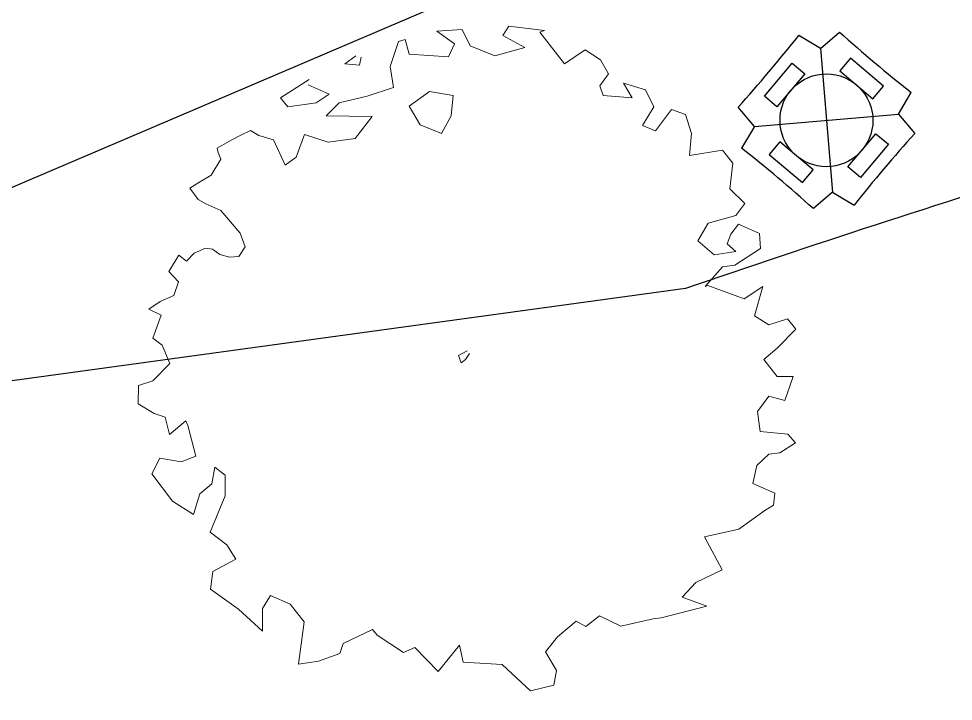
# Model space of a CAD drawing. Extents: x 2080 to 102394, y 2071 to 93424.
# Drawn here: x 88286.4 to 88615.6, y 77660.5 to 77900.9 of the extents above; entities that cross this region are included whole.
import ezdxf

# ---------------------------------------------------------------- set-up
doc = ezdxf.new("R2010")
doc.units = 0
doc.header["$LTSCALE"] = 20
doc.header["$MEASUREMENT"] = 0
doc.layers.add('ELEC', color=11, linetype='Continuous')
doc.layers.add('road', color=2, linetype='Continuous')
doc.layers.add('Mango tree', color=96, linetype='Continuous', lineweight=5)
doc.layers.add('sappotta', color=114, linetype='Continuous', lineweight=5)
doc.layers.add('patta duplicate', color=230, linetype='Continuous', plot=False)

# ---------------------------------------------------------------- blocks, each defined once
blk = doc.blocks.new('NEEM')
at = {"layer": 'sappotta', "linetype": 'Continuous'}
for p, q in [((0.0031, 1.1323), (-0.083, 1.1274)), ((-0.083, 1.1274), (-0.0227, 1.0834)), ((0.0298, 1.0769), (0.0031, 1.1323)), ((0.1622, 1.1437), (0.1418, 1.1119)), ((0.2828, 1.1298), (0.1622, 1.1437)), ((0.2671, 1.1233), (0.2828, 1.1298)), ((0.3509, 1.0158), (0.2671, 1.1233)), ((-0.2131, 1.0923), (-0.2421, 1.0068)), ((-0.1911, 1.0989), (-0.2131, 1.0923)), ((-0.177, 1.0484), (-0.1911, 1.0989)), ((-0.0227, 1.0834), (-0.0431, 1.0394)), ((0.1418, 1.1119), (0.2162, 1.072)), ((0.1144, 1.0427), (0.0298, 1.0769)), ((0.2162, 1.072), (0.1144, 1.0427)), ((0.4207, 1.063), (0.3509, 1.0158)), ((0.4731, 1.0296), (0.4207, 1.063)), ((-0.3588, 1.0435), (-0.3956, 1.0158)), ((-0.3455, 1.0109), (-0.34, 1.0386)), ((-0.0431, 1.0394), (-0.177, 1.0484)), ((0.5006, 0.9816), (0.4731, 1.0296)), ((-0.3956, 1.0158), (-0.3455, 1.0109)), ((-0.2421, 1.0068), (-0.2303, 0.9351)), ((-0.517, 0.9628), (-0.6142, 0.9009)), ((0.4716, 0.9417), (0.5006, 0.9816)), ((-0.5209, 0.9449), (-0.5209, 0.9449)), ((-0.4489, 0.9131), (-0.5209, 0.9449)), ((-0.2303, 0.9351), (-0.3196, 0.9058)), ((-0.1081, 0.9221), (-0.177, 0.8716)), ((-0.0274, 0.9083), (-0.1081, 0.9221)), ((0.4825, 0.9083), (0.4716, 0.9417)), ((0.5515, 0.9498), (0.5813, 0.9001)), ((0.6267, 0.9278), (0.5515, 0.9498)), ((0.6541, 0.87), (0.6267, 0.9278)), ((-0.6142, 0.9009), (-0.5891, 0.87)), ((-0.4935, 0.8838), (-0.4489, 0.9131)), ((-0.3196, 0.9058), (-0.4152, 0.8838)), ((-0.0345, 0.839), (-0.0274, 0.9083)), ((0.5813, 0.9001), (0.4825, 0.9083)), ((-0.5891, 0.87), (-0.4935, 0.8838)), ((-0.4152, 0.8838), (-0.459, 0.839)), ((-0.177, 0.8716), (-0.1394, 0.8089)), ((0.6157, 0.8064), (0.6541, 0.87)), ((0.7152, 0.8602), (0.6604, 0.7877)), ((0.7622, 0.8439), (0.7152, 0.8602)), ((-0.459, 0.839), (-0.3032, 0.8374)), ((-0.3032, 0.8374), (-0.3611, 0.7616)), ((-0.0674, 0.7796), (-0.0345, 0.839)), ((0.7826, 0.7787), (0.7622, 0.8439)), ((-0.1394, 0.8089), (-0.0674, 0.7796)), ((0.6604, 0.7877), (0.6157, 0.8064)), ((-0.7489, 0.7739), (-0.7826, 0.7567)), ((-0.7168, 0.7893), (-0.7489, 0.7739)), ((-0.6886, 0.7722), (-0.7168, 0.7893)), ((-0.6384, 0.7576), (-0.6886, 0.7722)), ((-0.5335, 0.7763), (-0.5617, 0.6989)), ((-0.452, 0.7502), (-0.5335, 0.7763)), ((0.7755, 0.7038), (0.7826, 0.7787)), ((-0.7826, 0.7567), (-0.8304, 0.7291)), ((-0.5985, 0.672), (-0.6384, 0.7576)), ((-0.3611, 0.7616), (-0.452, 0.7502)), ((-0.8304, 0.7291), (-0.8264, 0.7144)), ((-0.8264, 0.7144), (-0.8178, 0.6924)), ((0.8883, 0.7225), (0.7755, 0.7038)), ((0.9236, 0.6785), (0.8883, 0.7225)), ((-0.8178, 0.6924), (-0.8499, 0.6378)), ((-0.5617, 0.6989), (-0.5985, 0.672)), ((0.9126, 0.5906), (0.9236, 0.6785)), ((-0.8499, 0.6378), (-0.8922, 0.6126)), ((-0.8922, 0.6126), (-0.9228, 0.5938)), ((-0.9228, 0.5938), (-0.8946, 0.5547)), ((0.9643, 0.5409), (0.9126, 0.5906)), ((-0.8946, 0.5547), (-0.868, 0.5401)), ((0.9338, 0.5002), (0.9643, 0.5409)), ((-0.868, 0.5401), (-0.8178, 0.5173)), ((-0.8178, 0.5173), (-0.752, 0.4399)), ((0.8398, 0.4749), (0.9338, 0.5002)), ((0.8037, 0.4146), (0.8398, 0.4749)), ((0.9424, 0.4708), (0.9165, 0.4374)), ((1.0137, 0.4391), (0.9424, 0.4708)), ((-0.752, 0.4399), (-0.7348, 0.3943)), ((0.8601, 0.3666), (0.8037, 0.4146)), ((0.9165, 0.4374), (0.904, 0.404)), ((1.0176, 0.3886), (1.0137, 0.4391)), ((-0.8695, 0.3894), (-0.9079, 0.3723)), ((-0.846, 0.3861), (-0.8695, 0.3894)), ((-0.821, 0.3674), (-0.846, 0.3861)), ((-0.7348, 0.3943), (-0.7567, 0.3609)), ((0.904, 0.404), (0.933, 0.378)), ((0.9298, 0.3315), (1.0176, 0.3886)), ((-0.9604, 0.3657), (-0.9941, 0.3095)), ((-0.9345, 0.3454), (-0.9604, 0.3657)), ((-0.9079, 0.3723), (-0.9345, 0.3454)), ((-0.7881, 0.3592), (-0.821, 0.3674)), ((-0.7567, 0.3609), (-0.7881, 0.3592)), ((0.933, 0.378), (0.8601, 0.3666)), ((0.8288, 0.259), (0.8875, 0.3258)), ((0.8875, 0.3258), (0.9298, 0.3315)), ((-0.9941, 0.3095), (-0.9612, 0.2745)), ((-0.9612, 0.2745), (-0.9776, 0.2289)), ((0.8382, 0.2623), (0.8288, 0.259)), ((0.9306, 0.2281), (0.8382, 0.2623)), ((1.0254, 0.259), (0.962, 0.2175)), ((0.9964, 0.1597), (1.0254, 0.259)), ((-0.9776, 0.2289), (-1.0231, 0.2077)), ((0.962, 0.2175), (0.9306, 0.2281)), ((-1.0231, 0.2077), (-1.0622, 0.1825)), ((-1.0622, 0.1825), (-1.0199, 0.1621)), ((-1.0199, 0.1621), (-1.0489, 0.0839)), ((1.0458, 0.1287), (0.9964, 0.1597)), ((1.1092, 0.1491), (1.0458, 0.1287)), ((1.1374, 0.114), (1.1092, 0.1491)), ((1.074, 0.0489), (1.1374, 0.114)), ((-1.0489, 0.0839), (-1.0168, 0.0595)), ((-1.0168, 0.0595), (-0.991, -0.0024)), ((0.0196, 0.0407), (-0.0094, 0.0244)), ((1.0286, 0.0106), (1.074, 0.0489)), ((-0.0094, 0.0244), (0, 0)), ((0, 0), (0.0141, 0.0114)), ((0.0141, 0.0114), (0.0274, 0.031)), ((1.074, -0.0472), (1.0286, 0.0106)), ((-0.991, -0.0024), (-1.0481, -0.0619)), ((-1.0481, -0.0619), (-1.0975, -0.0774)), ((1.1288, -0.0472), (1.074, -0.0472)), ((1.0998, -0.1287), (1.1288, -0.0472)), ((-1.0975, -0.0774), (-1.0983, -0.1401)), ((1.0074, -0.1662), (1.0458, -0.114)), ((1.0458, -0.114), (1.0998, -0.1287)), ((-1.0983, -0.1401), (-1.0442, -0.1727)), ((-1.0442, -0.1727), (-1.0066, -0.1849)), ((-1.0066, -0.1849), (-0.9917, -0.2436)), ((1.016, -0.2338), (1.0074, -0.1662)), ((-0.9917, -0.2436), (-0.9369, -0.1979)), ((-0.9369, -0.1979), (-0.9298, -0.2134)), ((-0.9298, -0.2134), (-0.9024, -0.3177)), ((1.11, -0.2427), (1.016, -0.2338)), ((1.1367, -0.2729), (1.11, -0.2427)), ((1.0834, -0.3063), (1.1367, -0.2729)), ((-0.9024, -0.3177), (-0.9526, -0.3364)), ((1.0043, -0.3495), (1.045, -0.3112)), ((1.045, -0.3112), (1.0834, -0.3063)), ((-1.0246, -0.325), (-1.0521, -0.378)), ((-0.9526, -0.3364), (-1.0246, -0.325)), ((0.9917, -0.4105), (1.0043, -0.3495)), ((-1.0521, -0.378), (-0.9816, -0.4708)), ((-0.8484, -0.4114), (-0.8374, -0.3552)), ((-0.8374, -0.3552), (-0.8029, -0.3828)), ((-0.8883, -0.4456), (-0.8484, -0.4114)), ((-0.8029, -0.3828), (-0.8029, -0.4521)), ((1.0662, -0.4431), (0.9917, -0.4105)), ((1.0615, -0.4839), (1.0662, -0.4431)), ((-0.9816, -0.4708), (-0.9103, -0.5156)), ((-0.9103, -0.5156), (-0.8883, -0.4456)), ((-0.8029, -0.4521), (-0.8531, -0.5759)), ((0.9432, -0.5653), (1.0317, -0.5026)), ((1.0317, -0.5026), (1.0615, -0.4839)), ((0.8264, -0.5914), (0.9432, -0.5653)), ((-0.8531, -0.5759), (-0.7967, -0.6191)), ((0.8868, -0.7038), (0.8264, -0.5914)), ((-0.7967, -0.6191), (-0.7661, -0.668)), ((-0.7661, -0.668), (-0.8445, -0.7103)), ((-0.8445, -0.7103), (-0.8523, -0.7698)), ((0.7975, -0.747), (0.8868, -0.7038)), ((0.7512, -0.7967), (0.7975, -0.747)), ((-0.8523, -0.7698), (-0.7575, -0.8382)), ((-0.676, -0.8358), (-0.6486, -0.791)), ((-0.6486, -0.791), (-0.582, -0.8203)), ((-0.582, -0.8203), (-0.5343, -0.8806)), ((0.8343, -0.8276), (0.7512, -0.7967)), ((-0.7575, -0.8382), (-0.6753, -0.9123)), ((-0.6753, -0.9123), (-0.676, -0.8358)), ((0.68, -0.8667), (0.8343, -0.8276)), ((-0.5343, -0.8806), (-0.5538, -1.0247)), ((0.3267, -0.9319), (0.3909, -0.8789)), ((0.3909, -0.8789), (0.423, -0.8968)), ((0.423, -0.8968), (0.47, -0.8602)), ((0.47, -0.8602), (0.5429, -0.896)), ((0.5429, -0.896), (0.6518, -0.8708)), ((0.6518, -0.8708), (0.68, -0.8667)), ((-0.4011, -0.9547), (-0.3016, -0.9074)), ((-0.3016, -0.9074), (-0.2859, -0.9262)), ((-0.2859, -0.9262), (-0.1966, -0.9856)), ((0.2867, -0.9824), (0.3267, -0.9319)), ((-0.4128, -0.9881), (-0.4011, -0.9547)), ((-0.1966, -0.9856), (-0.1575, -0.9685)), ((-0.1575, -0.9685), (-0.0783, -1.0492)), ((-0.0783, -1.0492), (-0.0063, -0.9604)), ((-0.0063, -0.9604), (0.0063, -1.0174)), ((0.3235, -1.0459), (0.2867, -0.9824)), ((-0.5538, -1.0247), (-0.4857, -1.015)), ((-0.4857, -1.015), (-0.4128, -0.9881)), ((0.0063, -1.0174), (0.1394, -1.0255)), ((0.1394, -1.0255), (0.2358, -1.1152)), ((0.3141, -1.0964), (0.3235, -1.0459)), ((0.2358, -1.1152), (0.3141, -1.0964))]:
    blk.add_line(p, q, dxfattribs=at)
blk = doc.blocks.new('A$C2E3D03D7')
at = {"layer": 'ELEC', "linetype": 'Continuous', "ltscale": 0.5}
for p, q in [((30.59, 56.02), (23.38, 61.18)), ((30.59, 56.02), (37.8, 61.18)), ((30.59, 56.02), (30.59, 5.16)), ((5.16, 30.59), (0, 37.8)), ((56.02, 30.59), (61.18, 37.8)), ((5.16, 30.59), (0, 23.38)), ((5.16, 30.59), (56.02, 30.59)), ((56.02, 30.59), (61.18, 23.38)), ((30.59, 5.16), (23.38, 0)), ((30.59, 5.16), (37.8, 0))]:
    blk.add_line(p, q, dxfattribs=at)
for points in [[(9.52, 40.86), (20.31, 51.66), (24.42, 47.56), (13.62, 36.76)], [(51.66, 40.86), (40.86, 51.66), (36.76, 47.56), (47.56, 36.76)], [(9.52, 20.31), (20.31, 9.52), (24.42, 13.62), (13.62, 24.42)], [(51.66, 20.31), (40.86, 9.52), (36.76, 13.62), (47.56, 24.42)]]:
    blk.add_lwpolyline(points, close=True, dxfattribs=at)
blk.add_circle((30.59, 30.59), 16.36, dxfattribs=at)
for centre, start, end in [((-373.61, 434.78), 313.2624, 316.7376), ((434.78, 434.78), 223.2624, 226.7376), ((-373.61, -373.61), 43.2624, 46.7376), ((434.78, -373.61), 133.2624, 136.7376)]:
    blk.add_arc(centre, 545.14, start, end, dxfattribs=at)

msp = doc.modelspace()

# ---------------------------------------------------------------- linework, layer by layer
at = {"layer": 'patta duplicate', "ltscale": 0.5}
msp.add_lwpolyline([(88450.657, 84067.151), (84127.797, 82684.315), (83540.963, 80377.169), (84337.551, 80292.694), (84338.201, 79890.512), (77189.571, 82827.244), (75365.053, 80162.878), (84737.949, 76793.335), (86791.228, 77204.942), (89065.024, 78174.595), (89006.283, 79510.343), (88948.024, 81170.116), (88450.657, 84067.151)], dxfattribs=at)
at = {"layer": 'road', "ltscale": 0.5}
msp.add_line((88521.258, 77805.806), (87002.488, 77597.751, 0.001), dxfattribs=at)
msp.add_arc((89939.406, 73683.673), 4359.257, 107.133495, 108.98489, dxfattribs=at)

# ---------------------------------------------------------------- block references
at = {"layer": 'ELEC', "linetype": 'Continuous', "ltscale": 0.5, "rotation": 4.838476962189209}
msp.add_blockref('A$C2E3D03D7', (88543.003, 77832.017), dxfattribs=at)
at = {"layer": 'Mango tree', "linetype": 'Continuous', "xscale": 103.5992367655272, "yscale": 103.599236765629, "zscale": 103.5992367649329}
msp.add_blockref('NEEM', (88442.288, 77779.709, 0.015), dxfattribs=at)

doc.saveas('drawing.dxf')
